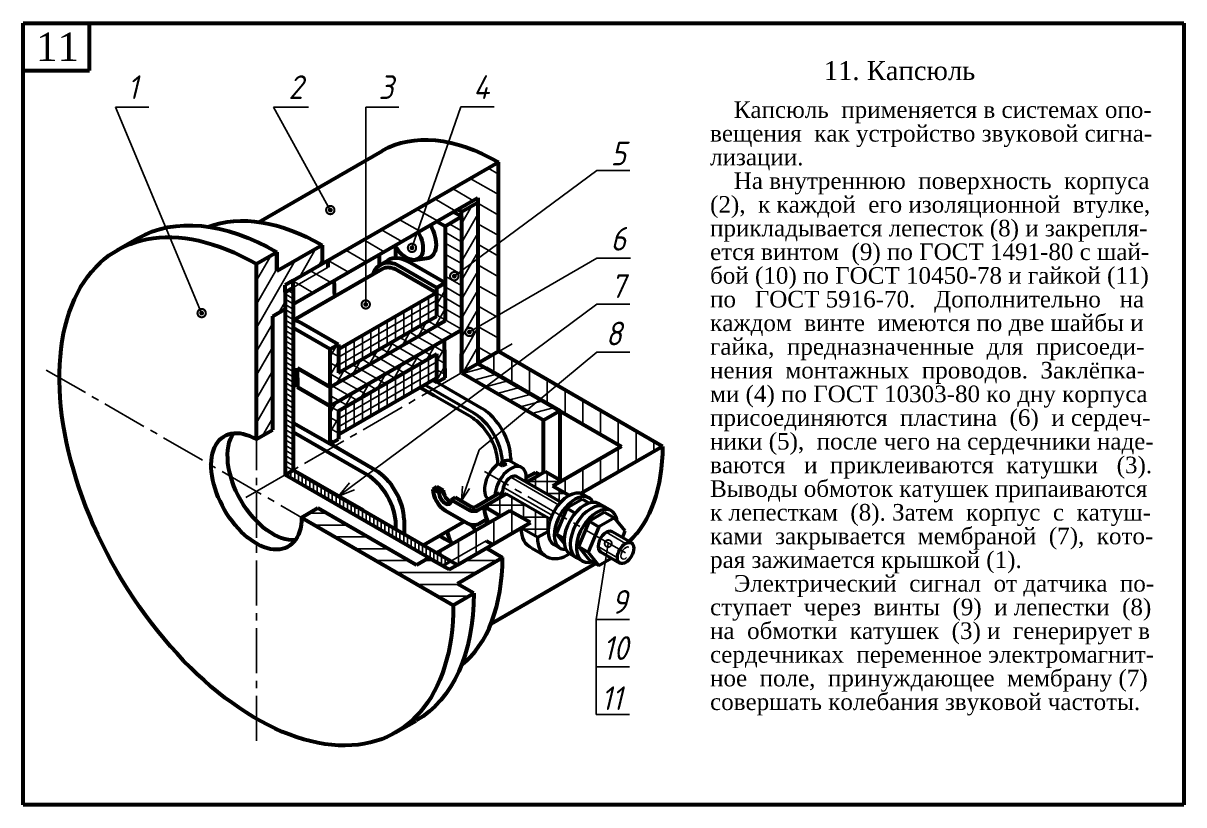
# Model space of a CAD drawing. Header units: millimetres. Extents: x -269 to 499, y 126 to 466.
# Drawn here: x -269 to -24, y 126 to 291 of the extents above; entities that cross this region are included whole.
import ezdxf

# ---------------------------------------------------------------- set-up
doc = ezdxf.new("R2010")
doc.units = ezdxf.units.MM
doc.header["$LTSCALE"] = 0.5
doc.linetypes.add('CENTER2', pattern=[28.575, 19.05, -3.175, 3.175, -3.175])
doc.linetypes.add('осевая2', pattern=[28.575, 19.05, -3.175, 3.175, -3.175])
doc.layers.get('0').update_dxf_attribs({"lineweight": 60})
doc.styles.get("Standard").update_dxf_attribs({"font": 'isocpeui.ttf', "width": 0.9})
doc.styles.add('стиль1', font='TIMES.TTF')
doc.dimstyles.new('Standart 1', dxfattribs={"dimtxt": 3.5, "dimasz": 3.5, "dimexe": 2, "dimexo": 0, "dimgap": 1, "dimtad": 1, "dimtoh": 1, "dimdec": 0, "dimtxsty": 'Standard', "dimblk": 'OPEN30', "dimcen": 2.5, "dimadec": 0, "dimazin": 0, "dimtfac": 1, "dimtdec": 0, "dimtmove": 0, "dimatfit": 3, "dimldrblk": 'DOTSMALL', "dimfxl": 0, "dimarcsym": 0})

# ---------------------------------------------------------------- blocks, each defined once
blk = doc.blocks.new('_Open30')
at = {"color": 0, "linetype": 'ByBlock', "lineweight": -2}
for p, q in [((-1, 0.268), (0, 0)), ((0, 0), (-1, -0.268)), ((0, 0), (-1, 0))]:
    blk.add_line(p, q, dxfattribs=at)
blk = doc.blocks.new('_DotSmall')
at = {"color": 0, "linetype": 'ByBlock', "const_width": 0.5}
blk.add_lwpolyline([(-0.0625, 0, 1), (0.0625, 0, 1)], format="xyb", close=True, dxfattribs=at)

msp = doc.modelspace()

# ---------------------------------------------------------------- hatches: boundary and pattern name
at = {"lineweight": -3}
h = msp.add_hatch(dxfattribs=at)
h.set_pattern_fill('ANSI31', scale=30, angle=165, style=0)
h.set_pattern_definition([(150, (-3030.8713, 876.718), (1.875, 3.2475953), [])])
h.paths.add_polyline_path([(-173.02, 254.17), (-211.99, 231.67), (-211.99, 235.67), (-210.25, 236.67), (-205.92, 239.17), (-205.92, 240.17), (-168.69, 261.67), (-168.69, 221.67), (-173.02, 219.17)])
h.paths.add_polyline_path([(-211.99, 235.67), (-211.99, 236.67), (-205.92, 240.17), (-205.92, 239.17)], flags=16)
h = msp.add_hatch(dxfattribs=at)
h.set_pattern_fill('ANSI31', scale=16, angle=75, style=0)
h.set_pattern_definition([(240, (-3030.8713, 876.7178), (-1.7320508, 1), [])])
h.paths.add_polyline_path([(-173.02, 219.17), (-176.48, 217.17), (-176.48, 221.17), (-176.48, 226.17), (-176.48, 234.17), (-176.48, 250.17), (-176.48, 251.17), (-173.02, 253.17)])
h = msp.add_hatch(dxfattribs=at)
h.set_pattern_fill('ANSI31', scale=16, angle=165, style=0)
h.set_pattern_definition([(150, (-3030.8713, 876.7178), (1, 1.7320508), [])])
h.paths.add_polyline_path([(-204.19, 210.17), (-204.19, 214.17), (-202.46, 215.17), (-179.94, 228.17), (-179.94, 236.17), (-179.94, 248.17), (-176.48, 250.17), (-176.48, 234.17), (-176.48, 226.17)])
h = msp.add_hatch(dxfattribs=at)
h.set_pattern_fill('ANSI31', scale=0.3, angle=105, style=0)
h.set_pattern_definition([(150, (-299, 106), (-0.47625, -0.824889), [])])
h.paths.add_polyline_path([(-211.99, 235.21), (-213.72, 234.21), (-213.72, 195.67), (-211.99, 196.67)])
h = msp.add_hatch(dxfattribs=at)
h.set_pattern_fill('ANSI37', scale=16, angle=75, style=0)
h.set_pattern_definition([(240, (-3030.8713, 876.7178), (-1.7320508, 1), []), (150, (-3030.8713, 876.7178), (1, 1.7320508), [])])
h.paths.add_polyline_path([(-204.19, 214.17), (-204.19, 222.17), (-202.46, 223.17), (-202.46, 217.17), (-181.68, 229.17), (-181.68, 235.17), (-179.94, 236.17), (-179.94, 228.17), (-181.68, 227.17)])
h.paths.add_polyline_path([(-202.46, 209.17), (-202.46, 203.17), (-204.19, 202.17), (-204.19, 210.17), (-180.04, 224.11), (-179.94, 216.17), (-181.68, 215.17), (-181.68, 221.17)])
h = msp.add_hatch(dxfattribs=at)
h.set_pattern_fill('ANSI31', scale=30, angle=225, style=0)
h.set_pattern_definition([(90, (-3030.8713, 876.718), (3.75, 3e-15), [])])
h.paths.add_polyline_path([(-171.28, 180.17), (-172.15, 180.67), (-178.21, 177.17), (-181.68, 179.17), (-166.26, 188.07), (-161.93, 185.57)])
h.paths.add_polyline_path([(-177.35, 176.67), (-178.21, 177.17), (-172.15, 180.67), (-171.28, 180.17)])
h.paths.add_polyline_path([(-152.88, 190.79), (-157.21, 193.29), (-142.7, 201.67), (-173.02, 219.17), (-168.69, 221.67), (-134.04, 201.67)])
h = msp.add_hatch(dxfattribs=at)
h.set_pattern_fill('ANSI31', scale=16, angle=300, style=0)
h.set_pattern_definition([(15, (-3030.8713, 876.7178), (0.5176381, -1.9318517), [])])
h.paths.add_polyline_path([(-176.48, 217.17), (-173.02, 219.17), (-155.69, 209.17), (-159.16, 207.17)])
h = msp.add_hatch(dxfattribs=at)
h.set_pattern_fill('ANSI31', scale=0.25, angle=45, style=0)
h.set_pattern_definition([(90, (-299, 106), (-0.79375, 2e-16), [])])
h.paths.add_polyline_path([(-211.99, 196.67), (-213.72, 195.67), (-180.44, 176.45), (-178.71, 177.45)])
msp.add_hatch(color=7).paths.add_polyline_path([(-181.67, 193.16), (-182.54, 192.66), (-181.24, 191.91), (-180.38, 192.41)])
h = msp.add_hatch(color=7)
edge = h.paths.add_edge_path()
edge.add_line((-178.64, 190.41), (-177.78, 190.91))
edge.add_line((-177.78, 190.91), (-174.22, 188.86))
edge.add_ellipse((-173.87, 189.06), major_axis=(-0.49, 0), ratio=0.57735, start_angle=45, end_angle=135)
edge.add_line((-173.52, 188.86), (-168.51, 191.76))
edge.add_line((-168.51, 191.76), (-167.65, 191.26))
edge.add_line((-167.65, 191.26), (-172.96, 188.18))
edge.add_ellipse((-173.87, 188.66), major_axis=(-1.23, 0), ratio=0.574933, start_angle=46.4546, end_angle=137.6308, ccw=False)
edge.add_line((-174.72, 188.15), (-174.91, 188.26))
edge.add_line((-174.91, 188.26), (-178.64, 190.41))

# ---------------------------------------------------------------- linework, layer by layer
at = {"color": 7, "lineweight": 60}
for p, q in [((-269, 126), (-269, 291)), ((-269, 291), (-24, 291)), ((-255, 281), (-255, 291)), ((-24, 291), (-24, 126)), ((-269, 281), (-255, 281)), ((-219.27, 249.03), (-193.18, 264.09)), ((-211.99, 236.67), (-168.69, 261.67)), ((-168.69, 221.67), (-168.69, 261.67)), ((-211.99, 231.67), (-173.02, 254.17)), ((-176.48, 251.17), (-173.02, 253.17)), ((-173.02, 254.17), (-173.02, 219.17)), ((-179.94, 248.17), (-176.48, 250.17)), ((-176.48, 250.17), (-178.21, 251.17)), ((-176.48, 251.17), (-177.35, 251.67)), ((-176.48, 250.17), (-176.48, 251.17)), ((-176.48, 250.17), (-176.48, 234.17)), ((-181.68, 249.17), (-179.94, 248.17)), ((-179.94, 248.17), (-179.94, 232.17)), ((-249.17, 243.08), (-244.84, 245.58)), ((-219.78, 240.17), (-215.45, 242.67)), ((-205.92, 244.17), (-215.45, 238.67)), ((-215.45, 238.67), (-215.45, 242.67)), ((-205.92, 244.17), (-205.92, 240.17)), ((-190.34, 241.41), (-190.34, 243.73)), ((-204.63, 239.49), (-204.63, 240.91)), ((-193.8, 239.91), (-193.8, 242.17)), ((-193.75, 239.94), (-192.02, 240.94)), ((-179.94, 236.17), (-187.74, 240.67)), ((-183.79, 241.32), (-186.26, 241.01)), ((-193.25, 239.08), (-211.9, 228.31)), ((-181.81, 234.09), (-189.97, 238.8)), ((-181.68, 235.17), (-189.47, 239.67)), ((-213.72, 234.21), (-213.72, 235.67)), ((-213.72, 234.21), (-211.99, 235.21)), ((-211.99, 235.24), (-211.99, 236.67)), ((-211.99, 235.24), (-211.99, 196.67)), ((-179.94, 236.17), (-181.68, 235.17)), ((-179.94, 236.17), (-179.94, 228.17)), ((-213.72, 234.21), (-213.72, 195.67)), ((-202.46, 222.17), (-181.81, 234.09)), ((-181.68, 229.17), (-181.68, 235.17)), ((-176.48, 234.17), (-176.48, 226.17)), ((-216.32, 229.17), (-213.72, 230.67)), ((-216.32, 205.17), (-216.32, 229.17)), ((-204.19, 214.17), (-179.94, 228.17)), ((-202.46, 217.17), (-181.68, 229.17)), ((-204.19, 222.17), (-211.99, 226.67)), ((-202.46, 223.17), (-210.25, 227.67)), ((-176.48, 226.17), (-204.19, 210.17)), ((-176.48, 226.17), (-176.48, 217.17)), ((-204.19, 222.17), (-202.46, 223.17)), ((-202.46, 223.17), (-202.46, 217.17)), ((-179.94, 216.17), (-180.04, 224.11)), ((-204.19, 214.17), (-204.19, 222.17)), ((-202.46, 209.17), (-181.68, 221.17)), ((-181.68, 215.17), (-181.68, 221.17)), ((-168.69, 221.67), (-173.02, 219.17)), ((-134.04, 201.67), (-168.69, 221.67)), ((-204.19, 214.17), (-211.12, 218.17)), ((-211.12, 214.17), (-211.12, 218.17)), ((-211.12, 218.17), (-204.19, 214.17)), ((-176.48, 217.17), (-173.02, 219.17)), ((-173.02, 219.17), (-142.7, 201.67)), ((-202.46, 204.17), (-181.81, 216.09)), ((-179.94, 216.17), (-181.68, 215.17)), ((-176.48, 217.17), (-159.16, 207.17)), ((-204.19, 210.17), (-211.12, 214.17)), ((-211.12, 214.17), (-204.19, 210.17)), ((-204.19, 214.17), (-204.19, 210.17)), ((-182.18, 212.3), (-185.27, 214.09)), ((-204.19, 202.17), (-204.19, 210.17)), ((-202.46, 209.17), (-202.46, 203.17)), ((-159.16, 207.17), (-155.69, 209.17)), ((-155.69, 209.17), (-155.69, 194.57)), ((-211.99, 206.67), (-204.19, 202.17)), ((-159.16, 196.16), (-159.16, 207.17)), ((-219.78, 203.17), (-216.32, 205.17)), ((-196.4, 195.67), (-211.99, 204.67)), ((-204.19, 202.17), (-202.46, 203.17)), ((-194.67, 196.67), (-204.19, 202.17)), ((-142.7, 201.67), (-157.21, 193.29)), ((-134.04, 201.67), (-151.29, 191.71)), ((-213.72, 195.67), (-211.99, 196.67)), ((-213.72, 195.67), (-211.99, 196.67)), ((-178.71, 177.45), (-211.99, 196.67)), ((-211.12, 196.17), (-204.19, 192.17)), ((-197.26, 188.17), (-211.12, 196.17)), ((-211.12, 196.17), (-197.26, 188.17)), ((-162.8, 195.06), (-160.89, 196.16)), ((-162.77, 194.08), (-158.81, 196.36)), ((-160.02, 195.66), (-160.89, 196.16)), ((-158.81, 196.36), (-155.35, 194.36)), ((-179.08, 175.67), (-213.72, 195.67)), ((-166.95, 191.67), (-172.96, 188.18)), ((-153.74, 191.28), (-157.21, 193.29)), ((-210.25, 186.67), (-206.79, 188.67)), ((-206.79, 188.67), (-186.01, 176.67)), ((-171.63, 188.96), (-168.16, 186.96)), ((-210.25, 186.67), (-178.21, 168.17)), ((-166.26, 188.07), (-181.68, 179.17)), ((-179.94, 188.16), (-175.11, 185.37)), ((-171.07, 186.29), (-172.73, 185.33)), ((-161.93, 185.57), (-166.26, 188.07)), ((-190.34, 184.17), (-190.34, 185.67)), ((-188.6, 186.17), (-188.6, 183.17)), ((-175.83, 185.79), (-184.49, 180.79)), ((-177.35, 176.67), (-161.93, 185.57)), ((-181.03, 182.79), (-179.97, 182.18)), ((-179.97, 182.18), (-178.62, 181.4)), ((-171.25, 181.75), (-169.89, 180.97)), ((-167.82, 178.17), (-171.28, 180.17)), ((-186.01, 176.67), (-183.41, 178.17)), ((-186.01, 176.67), (-183.41, 178.17)), ((-178.71, 177.45), (-177.35, 176.67)), ((-167.82, 178.17), (-177.35, 172.67)), ((-170.28, 164.18), (-148.09, 176.98)), ((-173.88, 170.67), (-177.35, 172.67)), ((-178.21, 168.17), (-173.88, 170.67)), ((-178.21, 168.17), (-173.88, 170.67)), ((-190.39, 141.25), (-186.06, 143.75)), ((-24, 126), (-269, 126))]:
    msp.add_line(p, q, dxfattribs=at)
at = {"color": 7}
for p, q in [((-182.54, 248.67), (-186.01, 246.67)), ((-215.45, 242.67), (-215.45, 238.67)), ((-219.78, 203.17), (-219.78, 240.17)), ((-205.92, 240.67), (-206.36, 239.91)), ((-181.68, 235.17), (-179.94, 236.17)), ((-179.94, 228.17), (-181.68, 227.17)), ((-202.46, 223.17), (-204.19, 222.17)), ((-202.46, 223.17), (-202.46, 222.17)), ((-176.48, 217.17), (-176.48, 221.17)), ((-211.12, 216.17), (-211.12, 218.17)), ((-155.69, 209.17), (-171.28, 218.17)), ((-211.12, 215.17), (-211.12, 216.17)), ((-211.12, 216.17), (-211.12, 214.17)), ((-181.68, 215.17), (-182.54, 215.67)), ((-202.46, 215.17), (-204.19, 214.17)), ((-160.89, 196.16), (-160.02, 195.66)), ((-162.8, 194.06), (-160.02, 195.66)), ((-155.87, 194.06), (-155.87, 194.67)), ((-204.19, 192.17), (-198.34, 188.79)), ((-182.54, 192.66), (-181.67, 193.16)), ((-181.24, 191.91), (-182.54, 192.66)), ((-181.67, 193.16), (-180.38, 192.41)), ((-181.24, 191.91), (-180.38, 192.41)), ((-168.51, 191.76), (-173.52, 188.86)), ((-168.51, 191.76), (-167.65, 191.26)), ((-178.64, 190.41), (-177.78, 190.91)), ((-178.64, 190.41), (-174.73, 188.15)), ((-177.78, 190.91), (-174.22, 188.86)), ((-174.72, 188.15), (-174.91, 188.26)), ((-163.37, 184.2), (-163.37, 184.73)), ((-156.9, 182.97), (-156.91, 182.97)), ((-183.41, 178.17), (-179.94, 176.17)), ((-179.08, 175.67), (-177.35, 176.67))]:
    msp.add_line(p, q, dxfattribs=at)
at = {"color": 7, "lineweight": -3}
for p, q in [((-207.23, 243.41), (-210.69, 237.41)), ((-216.76, 241.91), (-219.78, 236.67)), ((-211.56, 240.91), (-219.78, 226.67)), ((-215.45, 239.17), (-219.78, 231.67)), ((-211.99, 235.24), (-204.63, 239.49)), ((-183.46, 228.14), (-183.46, 233.14)), ((-213.72, 232.17), (-215.02, 229.91)), ((-181.68, 232.51), (-202.46, 220.51)), ((-202.46, 218.81), (-181.68, 230.81)), ((-186.94, 226.13), (-186.94, 231.13)), ((-185.2, 227.13), (-185.2, 232.13)), ((-192.16, 223.11), (-192.16, 228.11)), ((-190.42, 224.12), (-190.42, 229.12)), ((-188.68, 225.12), (-188.68, 230.12)), ((-216.32, 227.67), (-219.78, 221.67)), ((-195.64, 221.1), (-195.64, 226.1)), ((-193.9, 222.11), (-193.9, 227.11)), ((-200.86, 218.09), (-200.86, 223.09)), ((-199.12, 219.09), (-199.12, 224.09)), ((-197.38, 220.1), (-197.38, 225.1)), ((-216.32, 222.67), (-219.78, 216.67)), ((-181.68, 219.51), (-202.46, 207.51)), ((-186.94, 213.13), (-186.94, 218.13)), ((-185.2, 214.13), (-185.2, 219.13)), ((-183.46, 215.14), (-183.46, 220.14)), ((-216.32, 217.67), (-219.78, 211.67)), ((-202.46, 205.81), (-181.68, 217.81)), ((-190.42, 211.12), (-190.42, 216.12)), ((-188.68, 212.12), (-188.68, 217.12)), ((-193.9, 209.11), (-193.9, 214.11)), ((-192.16, 210.11), (-192.16, 215.11)), ((-216.32, 212.67), (-219.78, 206.67)), ((-199.12, 206.09), (-199.12, 211.09)), ((-197.38, 207.1), (-197.38, 212.1)), ((-195.64, 208.1), (-195.64, 213.1)), ((-200.86, 205.09), (-200.86, 210.09)), ((-216.32, 207.67), (-218.49, 203.91)), ((-175.51, 193.01), (-172.74, 200.91)), ((-158.37, 191.54), (-158.37, 196.11)), ((-166.09, 195.16), (-156, 189.34)), ((-162.53, 194.22), (-155.6, 194.22)), ((-160.87, 192.98), (-160.87, 195.18)), ((-176.51, 190.18), (-176.27, 193.28)), ((-176.51, 190.18), (-175.51, 193.01)), ((-174.76, 192.75), (-176.51, 190.18)), ((-157.27, 187.07), (-167.67, 193.08)), ((-158.68, 191.72), (-154.49, 191.72)), ((-155.87, 190.09), (-155.87, 192.51)), ((-171.17, 189.22), (-162.71, 189.22)), ((-170.87, 188.53), (-170.87, 189.39)), ((-168.37, 187.08), (-168.37, 190.84)), ((-165.87, 187.84), (-165.87, 191.04)), ((-163.37, 186.4), (-163.37, 189.6)), ((-208.74, 187.54), (-204.84, 187.54)), ((-163.93, 186.72), (-158.38, 186.72)), ((-160.87, 182.75), (-160.87, 188.15)), ((-158.37, 183.62), (-158.37, 186.71)), ((-207.44, 185.04), (-200.51, 185.04)), ((-163.41, 184.22), (-158.18, 184.22)), ((-203.11, 182.54), (-196.18, 182.54)), ((-178.73, 177.44), (-171.25, 181.75)), ((-145.91, 183.52), (-141.84, 181.16)), ((-198.78, 180.04), (-191.85, 180.04)), ((-145.5, 181.16), (-148.02, 165.09)), ((-147.64, 180.52), (-143.57, 178.16)), ((-194.45, 177.54), (-187.52, 177.54)), ((-184.49, 177.54), (-182.33, 177.54)), ((-175.83, 177.54), (-168.9, 177.54)), ((-190.12, 175.04), (-173.23, 175.04)), ((-185.79, 172.54), (-177.13, 172.54)), ((-181.46, 170.04), (-174.96, 170.04)), ((-148.02, 165.09), (-148.02, 155.09)), ((-148.02, 165.09), (-141.02, 165.09)), ((-148.02, 155.09), (-148.02, 145.09)), ((-148.02, 155.09), (-141.02, 155.09)), ((-148.02, 145.09), (-141.02, 145.09))]:
    msp.add_line(p, q, dxfattribs=at)
at = {"color": 7, "lineweight": 60, "ltscale": 1.5}
msp.add_line((-219.78, 203.17), (-219.78, 240.17), dxfattribs=at)
at = {"color": 7, "linetype": 'CENTER2'}
msp.add_line((-211.99, 236.67), (-213.72, 235.67), dxfattribs=at)
at = {"color": 7, "linetype": 'осевая2', "lineweight": -3}
for p, q in [((-221.97, 190.9), (-165.8, 223.33)), ((-264.13, 217.77), (-210.25, 186.67)), ((-219.78, 139.49), (-219.78, 203.17)), ((-141.84, 179.16), (-171.64, 196.37))]:
    msp.add_line(p, q, dxfattribs=at)
at = {"color": 7, "lineweight": 50}
for p, q in [((-179.94, 214.17), (-182.54, 215.67)), ((-174.38, 207.8), (-185.27, 214.09)), ((-173.88, 208.67), (-184.27, 214.67)), ((-172.15, 209.67), (-179.94, 214.17)), ((-167.95, 197.56), (-167.95, 198.46)), ((-167.95, 198.46), (-167.01, 197.92)), ((-167.82, 198.52), (-167.82, 198.67)), ((-166.09, 199.17), (-166.09, 198.53)), ((-166.01, 198.49), (-163.76, 197.19)), ((-168.82, 197.94), (-168.82, 198.17)), ((-168.73, 198.01), (-167.78, 197.47)), ((-155.52, 189.89), (-164.86, 195.29)), ((-166.95, 191.67), (-157.71, 186.33)), ((-149.53, 190.76), (-150.82, 191.51)), ((-150.94, 190.49), (-154.22, 188.6)), ((-150.94, 190.49), (-149.54, 189.69)), ((-146.14, 188.81), (-147.44, 189.56)), ((-144.84, 188.06), (-146.14, 188.81)), ((-154.22, 188.6), (-156.47, 183.22)), ((-154.22, 188.6), (-152.46, 187.59)), ((-146.26, 187.79), (-149.54, 185.9)), ((-144.19, 186.59), (-147.46, 184.7)), ((-146.26, 187.79), (-144.19, 186.59)), ((-141.93, 183.81), (-144.19, 186.59)), ((-163.84, 184.47), (-160.37, 182.47)), ((-149.54, 185.9), (-151.8, 180.52)), ((-147.46, 184.7), (-149.72, 179.32)), ((-149.54, 185.9), (-147.46, 184.7)), ((-142.52, 182.39), (-141.93, 183.81)), ((-160.37, 182.47), (-158.2, 183.72)), ((-156.47, 183.22), (-154.79, 181.14)), ((-156.47, 183.22), (-154.8, 182.25)), ((-140.61, 181.29), (-144.7, 183.64)), ((-161.64, 180.16), (-158.49, 178.32)), ((-156.93, 180.92), (-155.64, 180.17)), ((-153.56, 178.97), (-152.26, 178.22)), ((-151.8, 180.52), (-149.72, 179.32)), ((-151.8, 180.52), (-149.54, 177.74)), ((-149.72, 179.32), (-147.46, 176.54)), ((-147.13, 179.39), (-143.06, 177.04)), ((-178.71, 177.45), (-180.44, 176.45)), ((-152.26, 178.22), (-150.96, 177.47)), ((-149.54, 177.74), (-147.46, 176.54)), ((-147.46, 176.54), (-144.82, 178.06))]:
    msp.add_line(p, q, dxfattribs=at)
at = {"color": 7}
for points, const_width in [([(-204.42, 251.56, 1), (-203.92, 251.56, 1)], 0.5), ([(-187.18, 243.57, 1), (-186.68, 243.57, 1)], 0.5), ([(-178.26, 237.6, 1), (-177.76, 237.6, 1)], 0.5), ([(-231.58, 229.8, 1), (-231.08, 229.8, 1)], 0.5), ([(-196.94, 231.63, 1), (-196.44, 231.63, 1)], 0.5), ([(-175.05, 225.82, 1), (-174.55, 225.82, 1)], 0.5), ([(-145.56, 180.98, 1), (-145.45, 181.34, 1)], 1.5)]:
    msp.add_lwpolyline(points, format="xyb", close=True, dxfattribs=dict(at, const_width=const_width))
at = {"color": 7, "lineweight": -3}
msp.add_lwpolyline([(-172.74, 200.91), (-147.88, 221.54), (-140.93, 221.54)], dxfattribs=at)
at = {"color": 7, "lineweight": 60, "extrusion": (0, 0, -1)}
for centre, major_axis, ratio, start_param, end_param in [((-168.69, 221.67), (-24.49, 42.43), 0.57735, 0, 0.785398), ((-219.78, 192.17), (-29.39, 50.91), 0.57735, 2.356194, 7.068583), ((-215.45, 194.67), (-29.39, 50.91), 0.57735, 0, 0.785398), ((-205.92, 200.17), (26.67, -46.63), 0.578428, 3.234853, 3.92148), ((-186.01, 246.67), (-2.94, 5.09), 0.57735, 7.853982, 9.666669), ((-188.08, 245.47), (-2.45, 4.24), 0.57735, 1.570796, 4.712389), ((-173.02, 219.17), (-21.43, 37.12), 0.57735, 5.404652, 5.497787), ((-219.78, 192.17), (-6.74, 11.67), 0.57735, 2.356194, 7.068583), ((-216.32, 194.17), (-6.74, 11.67), 0.57735, 3.401644, 6.023134), ((-168.69, 221.67), (-24.49, 42.43), 0.57735, 2.356194, 3.005069), ((-165.21, 192.66), (-4.53, -7.85), 0.57735, 0.216237, 0.785398), ((-175.99, 182.48), (-2.45, 4.24), 0.57735, 1.261442, 1.577027), ((-173.91, 183.68), (-2.94, 5.09), 0.57735, 7.711537, 7.859174), ((-175.99, 182.48), (-2.45, 4.24), 0.57735, 4.706159, 5.317939), ((-215.45, 194.67), (-29.39, 50.91), 0.57735, 2.356194, 3.141593)]:
    msp.add_ellipse(centre, major_axis=major_axis, ratio=ratio, start_param=start_param, end_param=end_param, dxfattribs=at)
at = {"color": 7, "lineweight": 60}
for centre, major_axis, ratio, start_param, end_param in [((-189.47, 232.51), (4.14, -7.51), 0.589597, 2.389342, 3.641209), ((-187.74, 233.51), (4.14, -7.51), 0.589597, 2.389342, 3.172623), ((-210.25, 220.51), (4.14, -7.51), 0.589597, 2.389342, 2.679025), ((-194.67, 189.67), (-4.29, 7.42), 0.57735, 3.926991, 5.497787), ((-196.4, 188.67), (-4.29, 7.42), 0.57735, 3.926991, 5.497787), ((-179.94, 191.16), (-1.84, 3.18), 0.57735, 0.785398, 2.356194), ((-179.94, 191.16), (0.92, -1.59), 0.57735, 3.926991, 7.068583), ((-179.08, 191.66), (-0.92, 1.59), 0.57735, 0.785398, 2.65071), ((-173.88, 186.06), (-1.71, 0), 0.57735, 0.785398, 2.356194), ((-205.92, 200.17), (-27.04, 46.41), 0.578428, 3.234853, 3.92148)]:
    msp.add_ellipse(centre, major_axis=major_axis, ratio=ratio, start_param=start_param, end_param=end_param, dxfattribs=at)
at = {"color": 7, "lineweight": 50}
for centre, major_axis, start_param, end_param in [((-173.88, 201.67), (-4.29, 7.42), 3.976023, 5.497787), ((-172.15, 202.67), (-4.29, 7.42), 3.926991, 5.497787), ((-168.34, 194.46), (-2.33, -4.03), 9.424778, 10.09115), ((-168.34, 194.46), (-2.33, -4.03), 4.045446, 6.251574), ((-166.09, 193.16), (-2.33, -4.03), 2.125253, 5.497787), ((-167.4, 193.92), (-2.33, -4.03), 3.807964, 4.045446), ((-166.09, 193.16), (-1.22, -2.12), 3.141593, 6.021295), ((-153.88, 186.21), (-3.06, -5.3), 3.141593, 6.283185), ((-152.58, 185.47), (-3.06, -5.3), 2.79384, 6.630938), ((-150.5, 184.26), (-3.06, -5.3), 3.141593, 6.283185), ((-149.2, 183.51), (-3.06, -5.3), 3.141593, 6.283185), ((-147.9, 182.76), (-3.06, -5.3), 2.486444, 6.845881), ((-145.91, 181.52), (-1.22, -2.12), 3.130304, 6.283185)]:
    msp.add_ellipse(centre, major_axis=major_axis, ratio=0.57735, start_param=start_param, end_param=end_param, dxfattribs=at)
at = {"color": 7}
for centre, major_axis, start_param, end_param in [((-173.88, 195.67), (4.29, -7.42), 7.06843, 7.068583), ((-173.87, 189.06), (-0.49, 0), 0.785398, 2.356195)]:
    msp.add_ellipse(centre, major_axis=major_axis, ratio=0.57735, start_param=start_param, end_param=end_param, dxfattribs=at)
at = {"color": 7, "extrusion": (0, 0, -1)}
msp.add_ellipse((-173.87, 188.66), major_axis=(-1.23, 0), ratio=0.574933, start_param=3.881074, end_param=5.4724, dxfattribs=at)
at = {"color": 7, "lineweight": 50, "extrusion": (0, 0, -1)}
for centre, major_axis, start_param, end_param in [((-157.43, 188.17), (-4.53, -7.85), -0.068524, 0.785398), ((-153.96, 186.17), (4.53, 7.85), 2.299842, 3.926991)]:
    msp.add_ellipse(centre, major_axis=major_axis, ratio=0.57735, start_param=start_param, end_param=end_param, dxfattribs=at)
at = {"color": 7, "lineweight": 50}
msp.add_ellipse((-141.84, 179.16), major_axis=(-1.22, -2.12), ratio=0.57735, dxfattribs=at)
at = {"color": 7, "lineweight": -3}
msp.add_ellipse((-141.84, 179.16), major_axis=(-0.7, -1.21), ratio=0.57735, start_param=3.141593, end_param=7.300945, dxfattribs=at)
at = {"color": 7, "lineweight": 60}
msp.add_open_spline([(-189.95, 238.79), (-190.44, 239.06), (-190.91, 239.24), (-191.84, 239.44), (-192.28, 239.43), (-192.87, 239.28), (-193.07, 239.19), (-193.25, 239.08)], degree=3, knots=[2.3893418, 2.3893418, 2.3893418, 2.3893418, 2.665922, 2.665922, 2.9893045, 2.9893045, 3.1834868, 3.1834868, 3.1834868, 3.1834868], dxfattribs=at)
at = {"color": 7, "lineweight": 50}
msp.add_open_spline([(-168.82, 198.17), (-168.82, 198.73), (-168.89, 199.34), (-169.27, 201.11), (-169.72, 202.32), (-170.97, 204.57), (-171.76, 205.6), (-173.19, 207), (-173.79, 207.46), (-174.38, 207.8)], degree=3, knots=[3.926991, 3.926991, 3.926991, 3.926991, 4.201797, 4.201797, 4.684027, 4.684027, 5.166256, 5.166256, 5.497787, 5.497787, 5.497787, 5.497787], dxfattribs=at)

# ---------------------------------------------------------------- texts
at = {"color": 7, "lineweight": 60, "style": 'стиль1'}
msp.add_text('11', height=6, dxfattribs=at).set_placement((-266.3, 283.03))
at = {"color": 7, "style": 'стиль1'}
for s, height, p in [('11. Капсюль', 4, (-100, 279)), ('Капсюль  применяется в системах опо-', 3.5, (-119, 271)), ('вещения  как устройство звуковой сигна-', 3.5, (-124, 266)), ('лизации.', 3.5, (-124, 261)), ('На внутреннюю  поверхность  корпуса', 3.5, (-119, 256)), ('(2),  к каждой  его изоляционной  втулке,', 3.5, (-124, 251)), ('прикладывается лепесток (8) и закрепля-', 3.5, (-124, 246)), ('ется винтом  (9) по ГОСТ 1491-80 с шай-', 3.5, (-124, 241)), ('бой (10) по ГОСТ 10450-78 и гайкой (11)', 3.5, (-124, 236)), ('по   ГОСТ 5916-70.   Дополнительно   на', 3.5, (-124, 231)), ('каждом  винте  имеются по две шайбы и', 3.5, (-124, 226)), ('гайка,  предназначенные  для  присоеди-', 3.5, (-124, 221)), ('нения  монтажных  проводов.  Заклёпка-', 3.5, (-124, 216)), ('ми (4) по ГОСТ 10303-80 ко дну корпуса', 3.5, (-124, 211)), ('присоединяются  пластина  (6)  и сердеч-', 3.5, (-124, 206)), ('ники (5),  после чего на сердечники наде-', 3.5, (-124, 201)), ('ваются   и  приклеиваются  катушки   (3).', 3.5, (-124, 196)), ('Выводы обмоток катушек припаиваются', 3.5, (-124, 191)), ('к лепесткам  (8). Затем  корпус  с  катуш-', 3.5, (-124, 186)), ('ками  закрывается  мембраной  (7),  кото-', 3.5, (-124, 181)), ('рая зажимается крышкой (1).', 3.5, (-124, 176)), ('Электрический  сигнал  от датчика  по-', 3.5, (-119, 171)), ('ступает  через  винты  (9)  и лепестки  (8)', 3.5, (-124, 166)), ('на  обмотки  катушек  (3) и  генерирует в', 3.5, (-124, 161)), ('сердечниках  переменное электромагнит-', 3.5, (-124, 156)), ('ное  поле,  принуждающее  мембрану (7)', 3.5, (-124, 151)), ('совершать колебания звуковой частоты.', 3.5, (-124, 146))]:
    msp.add_text(s, height=height, dxfattribs=at).set_placement(p)
at = {"color": 7, "lineweight": -3, "ltscale": 0.3, "width": 0.9}
for s, p in [('1', (-247, 275)), ('2', (-213, 275)), ('3', (-194, 275)), ('4', (-174, 275)), ('5', (-145, 261)), ('6', (-145, 243)), ('7', (-145, 233)), ('8', (-146, 223)), ('9', (-144.79, 166.33)), ('10', (-146.61, 156.59)), ('11', (-147, 146))]:
    msp.add_text(s, height=5, dxfattribs=at).set_placement(p)

# ---------------------------------------------------------------- leaders
at = {"color": 7, "lineweight": -3}
for points in [[(-231.33, 229.8), (-249.52, 273.29), (-242.48, 273.29)], [(-204.17, 251.56), (-216.15, 273.29), (-208.78, 273.29)], [(-196.69, 231.63), (-196.69, 273.29), (-189.74, 273.29)], [(-186.93, 243.57), (-176.59, 273.35), (-169.59, 273.35)], [(-178.01, 237.6), (-147.88, 259.88), (-140.93, 259.88)], [(-174.8, 225.82), (-147.88, 241.38), (-140.83, 241.38)]]:
    msp.add_leader(points, dimstyle='Standart 1', dxfattribs=at)
msp.add_leader([(-202.42, 191.14), (-147.88, 231.69), (-140.93, 231.69)], dimstyle='Standart 1', override={"dimldrblk": 'Open30'}, dxfattribs=at)

doc.saveas('drawing.dxf')
